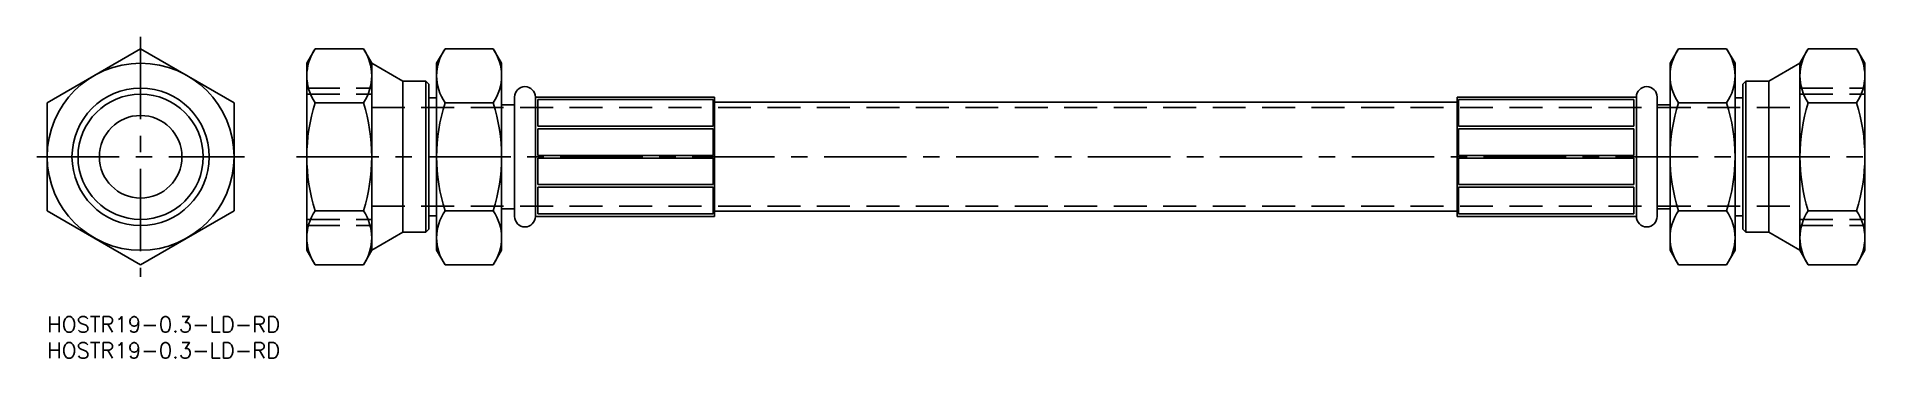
# Model space of a CAD drawing. Extents: x -2 to 352, y -8 to 54.
import ezdxf

# ---------------------------------------------------------------- set-up
doc = ezdxf.new("R2010")
doc.units = 0
doc.header["$LTSCALE"] = 0.5
doc.linetypes.add('CENTER', pattern=[50.8, 31.75, -6.35, 6.35, -6.35])
doc.linetypes.add('DASHED', pattern=[19.05, 12.7, -6.35])
for name, color, linetype in [('MSM_CENTER', 1, 'CENTER'), ('MSM_CONTINUOUS', 7, 'CONTINUOUS'), ('MSM_DASHED', 4, 'DASHED'), ('MSM_NARROW', 5, 'CONTINUOUS'), ('MSM_PART_NUMBER', 7, 'CONTINUOUS')]:
    doc.layers.add(name, color=color, linetype=linetype)
doc.styles.get("Standard").update_dxf_attribs({"font": 'txt.shx', "height": 3, "bigfont": 'bigfont.shx'})

# ---------------------------------------------------------------- blocks, each defined once
blk = doc.blocks.new('*U2')
at = {"layer": 'MSM_PART_NUMBER'}
blk.add_text('HOSTR19-0.3-LD-RD', height=3, dxfattribs=at).set_placement((0, -3))
blk = doc.blocks.new('*U3')
at = {"layer": 'MSM_PART_NUMBER'}
blk.add_text('HOSTR19-0.3-LD-RD', height=3, dxfattribs=at).set_placement((0, -8))

msp = doc.modelspace()

# ---------------------------------------------------------------- linework, layer by layer
at = {"layer": 'MSM_CENTER'}
for p, q in [((18, 53.88), (18, 7.69)), ((-2, 30.78), (38, 30.78)), ((48, 30.78), (352, 30.78))]:
    msp.add_line(p, q, dxfattribs=at)
at = {"layer": 'MSM_CONTINUOUS'}
for p, q in [((18, 51.57), (0, 41.18)), ((36, 41.18), (18, 51.57)), ((50, 48.78), (51.61, 51.57)), ((51.61, 51.57), (60.89, 51.57)), ((62.5, 48.78), (60.89, 51.57)), ((75, 48.78), (76.61, 51.57)), ((76.61, 51.57), (85.89, 51.57)), ((87.5, 48.78), (85.89, 51.57)), ((312.5, 48.78), (314.11, 51.57)), ((323.39, 51.57), (314.11, 51.57)), ((325, 48.78), (323.39, 51.57)), ((337.5, 48.78), (339.11, 51.57)), ((348.39, 51.57), (339.11, 51.57)), ((350, 48.78), (348.39, 51.57)), ((50, 12.78), (50, 48.78)), ((62.5, 48.78), (68.5, 45.32)), ((62.5, 12.78), (62.5, 48.78)), ((75, 12.78), (75, 48.78)), ((87.5, 12.78), (87.5, 48.78)), ((312.5, 12.78), (312.5, 48.78)), ((325, 12.78), (325, 48.78)), ((337.5, 48.78), (331.5, 45.32)), ((337.5, 12.78), (337.5, 48.78)), ((350, 12.78), (350, 48.78)), ((68.5, 45.32), (72.92, 45.32)), ((68.5, 45.32), (68.5, 16.25)), ((72.92, 45.32), (72.92, 16.25)), ((72.92, 45.32), (73.5, 44.74)), ((73.5, 44.74), (73.5, 16.83)), ((327.08, 45.32), (326.5, 44.74)), ((326.5, 44.74), (326.5, 16.83)), ((327.08, 45.32), (327.08, 16.25)), ((331.5, 45.32), (327.08, 45.32)), ((331.5, 45.32), (331.5, 16.25)), ((0, 41.18), (0, 20.39)), ((36, 20.39), (36, 41.18)), ((51.61, 41.18), (60.89, 41.18)), ((73.5, 42.13), (75, 42.13)), ((76.61, 41.18), (85.89, 41.18)), ((87.5, 40.78), (90, 40.78)), ((90, 19.28), (90, 42.28)), ((128.5, 42.28), (94, 42.28)), ((94, 42.28), (94, 19.28)), ((94.5, 41.78), (94.5, 36.66)), ((128.25, 41.78), (94.5, 41.78)), ((128.25, 41.78), (128.25, 36.66)), ((128.5, 42.28), (128.5, 19.28)), ((271.5, 41.28), (128.5, 41.28)), ((271.5, 42.28), (271.5, 19.28)), ((271.5, 42.28), (306, 42.28)), ((271.75, 41.78), (271.75, 36.66)), ((271.75, 41.78), (305.5, 41.78)), ((305.5, 41.78), (305.5, 36.66)), ((306, 42.28), (306, 19.28)), ((310, 19.28), (310, 42.28)), ((312.5, 40.78), (310, 40.78)), ((323.39, 41.18), (314.11, 41.18)), ((326.5, 42.13), (325, 42.13)), ((348.39, 41.18), (339.11, 41.18)), ((128.25, 36.66), (94.5, 36.66)), ((94.5, 36.16), (94.5, 31.03)), ((94.5, 36.16), (128.25, 36.16)), ((128.25, 36.16), (128.25, 31.03)), ((271.75, 36.66), (305.5, 36.66)), ((305.5, 36.16), (271.75, 36.16)), ((271.75, 36.16), (271.75, 31.03)), ((305.5, 36.16), (305.5, 31.03)), ((128.25, 31.03), (94.5, 31.03)), ((94.5, 25.41), (94.5, 30.53)), ((94.5, 30.53), (128.25, 30.53)), ((128.25, 25.41), (128.25, 30.53)), ((271.75, 31.03), (305.5, 31.03)), ((305.5, 30.53), (271.75, 30.53)), ((271.75, 25.41), (271.75, 30.53)), ((305.5, 25.41), (305.5, 30.53)), ((94.5, 25.41), (128.25, 25.41)), ((94.5, 19.78), (94.5, 24.91)), ((128.25, 24.91), (94.5, 24.91)), ((128.25, 19.78), (128.25, 24.91)), ((305.5, 25.41), (271.75, 25.41)), ((271.75, 24.91), (305.5, 24.91)), ((271.75, 19.78), (271.75, 24.91)), ((305.5, 19.78), (305.5, 24.91)), ((0, 20.39), (18, 10)), ((4.5, 17.79), (4.5, 17.79)), ((18, 10), (36, 20.39)), ((51.61, 20.39), (60.89, 20.39)), ((73.5, 19.43), (75, 19.43)), ((76.61, 20.39), (85.89, 20.39)), ((87.5, 20.78), (90, 20.78)), ((128.5, 19.28), (94, 19.28)), ((128.25, 19.78), (94.5, 19.78)), ((128.5, 20.28), (271.5, 20.28)), ((271.5, 19.28), (306, 19.28)), ((271.75, 19.78), (305.5, 19.78)), ((312.5, 20.78), (310, 20.78)), ((323.39, 20.39), (314.11, 20.39)), ((326.5, 19.43), (325, 19.43)), ((348.39, 20.39), (339.11, 20.39)), ((9, 15.2), (9, 15.2)), ((62.5, 12.78), (68.5, 16.25)), ((68.5, 16.25), (72.92, 16.25)), ((72.92, 16.25), (73.5, 16.83)), ((327.08, 16.25), (326.5, 16.83)), ((331.5, 16.25), (327.08, 16.25)), ((337.5, 12.78), (331.5, 16.25)), ((50, 12.78), (51.61, 10)), ((62.5, 12.78), (60.89, 10)), ((75, 12.78), (76.61, 10)), ((87.5, 12.78), (85.89, 10)), ((312.5, 12.78), (314.11, 10)), ((325, 12.78), (323.39, 10)), ((337.5, 12.78), (339.11, 10)), ((350, 12.78), (348.39, 10)), ((51.61, 10), (60.89, 10)), ((76.61, 10), (85.89, 10)), ((323.39, 10), (314.11, 10)), ((348.39, 10), (339.11, 10))]:
    msp.add_line(p, q, dxfattribs=at)
for radius in [18, 13.22, 7.95]:
    msp.add_circle((18, 30.78), radius, dxfattribs=at)
for centre, radius, start, end in [((59.2, 46.37), 9.2, 145.6158, 214.3843), ((53.3, 46.37), 9.2, 325.6157, 34.3842), ((84.2, 46.37), 9.2, 145.6158, 214.3843), ((78.3, 46.37), 9.2, 325.6157, 34.3842), ((321.7, 46.37), 9.2, 145.6158, 214.3843), ((315.8, 46.37), 9.2, 325.6157, 34.3842), ((346.7, 46.37), 9.2, 145.6158, 214.3843), ((340.8, 46.37), 9.2, 325.6157, 34.3842), ((92, 42.28), 2, 0, 180), ((308, 42.28), 2, 0, 180), ((84.39, 30.78), 34.39, 162.412, 197.588), ((28.11, 30.78), 34.39, 342.412, 17.588), ((109.39, 30.78), 34.39, 162.412, 197.588), ((53.11, 30.78), 34.39, 342.412, 17.588), ((346.89, 30.78), 34.39, 162.412, 197.588), ((290.61, 30.78), 34.39, 342.412, 17.588), ((371.89, 30.78), 34.39, 162.412, 197.588), ((315.61, 30.78), 34.39, 342.412, 17.588), ((59.2, 15.2), 9.2, 145.6157, 214.3842), ((53.3, 15.2), 9.2, 325.6158, 34.3843), ((84.2, 15.2), 9.2, 145.6157, 214.3842), ((78.3, 15.2), 9.2, 325.6158, 34.3843), ((92, 19.28), 2, 180, 0), ((308, 19.28), 2, 180, 0), ((321.7, 15.2), 9.2, 145.6157, 214.3842), ((315.8, 15.2), 9.2, 325.6158, 34.3843), ((346.7, 15.2), 9.2, 145.6157, 214.3842), ((340.8, 15.2), 9.2, 325.6158, 34.3843)]:
    msp.add_arc(centre, radius, start, end, dxfattribs=at)
at = {"layer": 'MSM_DASHED'}
for p, q in [((50, 44.01), (62.5, 44.01)), ((50, 42.84), (62.5, 42.84)), ((337.5, 44.01), (350, 44.01)), ((337.5, 42.84), (350, 42.84)), ((62.5, 40.28), (337.5, 40.28)), ((62.5, 21.28), (337.5, 21.28)), ((50, 18.73), (62.5, 18.73)), ((337.5, 18.73), (350, 18.73)), ((50, 17.56), (62.5, 17.56)), ((337.5, 17.56), (350, 17.56))]:
    msp.add_line(p, q, dxfattribs=at)
at = {"layer": 'MSM_NARROW'}
msp.add_circle((18, 30.78), 12.06, dxfattribs=at)

# ---------------------------------------------------------------- block references
at = {"layer": 'MSM_CONTINUOUS'}
for name in ['*U2', '*U3']:
    msp.add_blockref(name, (0, 0), dxfattribs=at)

doc.saveas('drawing.dxf')
